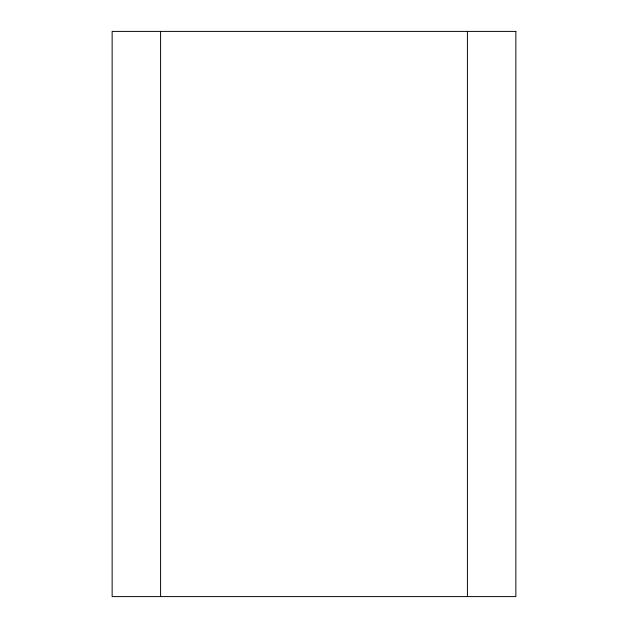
<?xml version="1.0" encoding="UTF-8"?>
<svg xmlns="http://www.w3.org/2000/svg" width="628" height="628" viewBox="0 0 628 628"><rect width="100%" height="100%" fill="white"/><g stroke="black" fill="none" stroke-linecap="round" stroke-linejoin="round"><path stroke-width="0.94" d="M467.413 31.4L467.413 596.6M160.587 31.4L160.587 596.6M515.855 31.4L112.145 31.4L112.145 596.6L515.855 596.6L515.855 31.4"/></g></svg>
